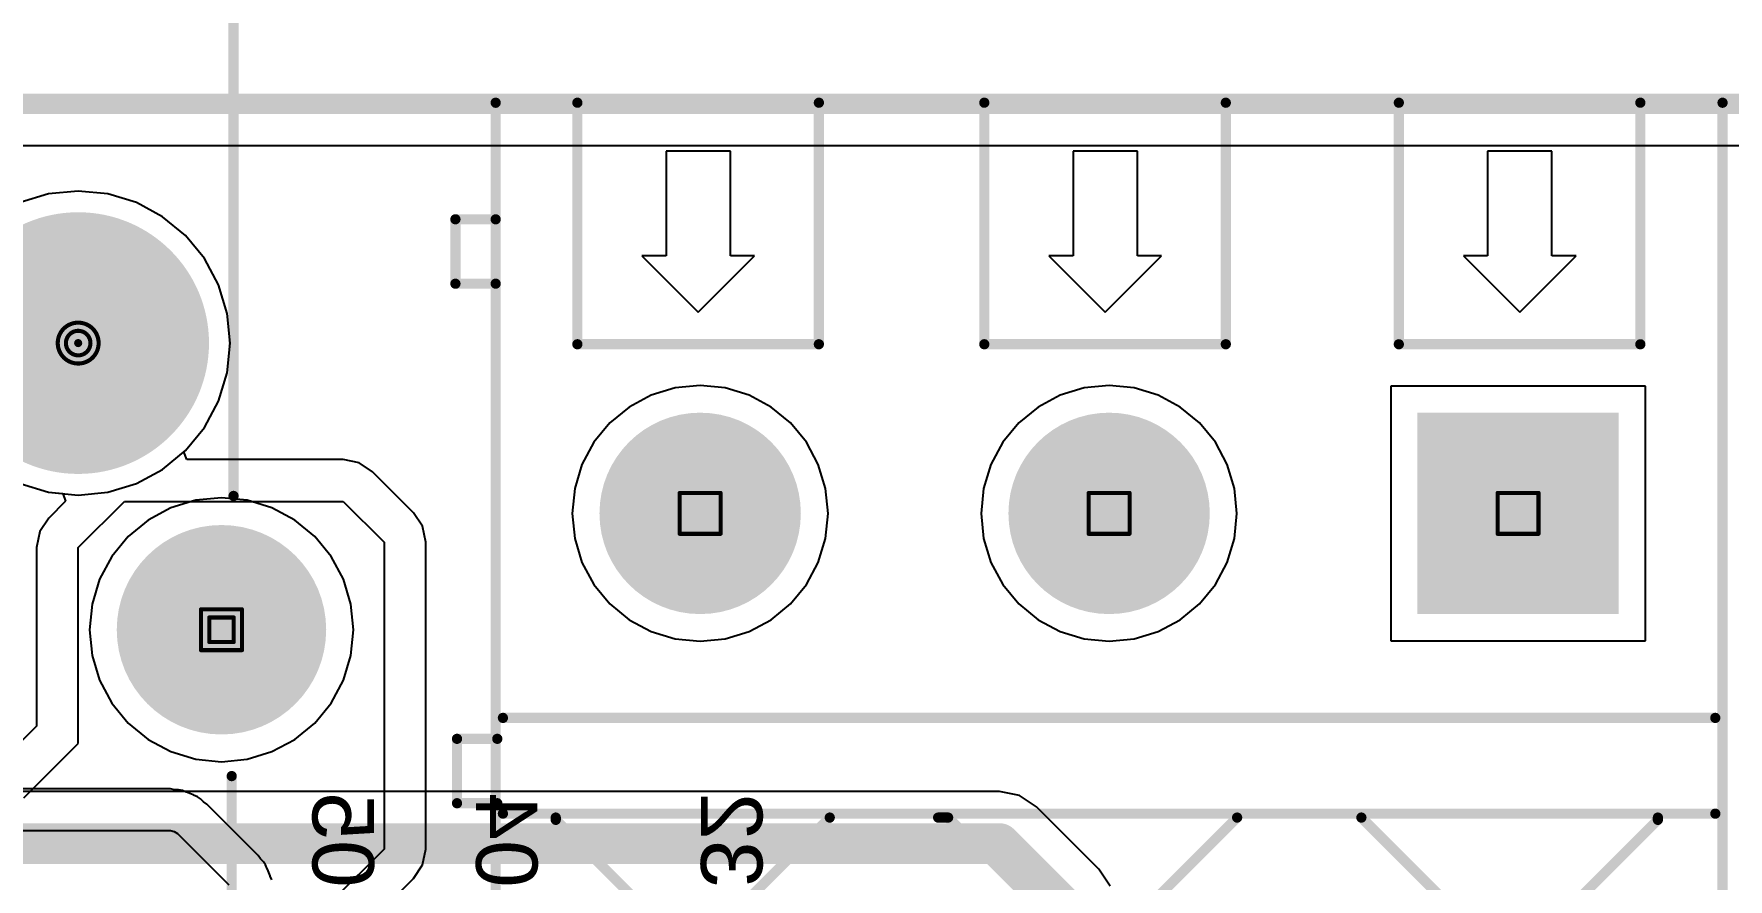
# Model space of a CAD drawing. Header units: inches. Extents: x 0 to 198, y 0 to 199.
# Drawn here: x 3.949 to 4.777, y 4.345 to 4.759 of the extents above; entities that cross this region are included whole.
import ezdxf

# ---------------------------------------------------------------- set-up
doc = ezdxf.new("R2010")
doc.units = ezdxf.units.IN
doc.header["$MEASUREMENT"] = 0
for name, color, linetype in [('Board Outline', 216, 'Continuous'), ('Bottom Layer', 5, 'Continuous'), ('Bottom Overlay', 54, 'Continuous'), ('Bottom Solder', 6, 'Continuous'), ('Drill Drawing', 1, 'Continuous'), ('Layer 1', 16, 'Continuous'), ('Layer 2', 76, 'Continuous'), ('Multi-Layer', 9, 'Continuous'), ('Pad Holes', 156, 'Continuous'), ('Top Layer', 1, 'Continuous'), ('Top Overlay', 2, 'Continuous'), ('Top Solder', 216, 'Continuous')]:
    doc.layers.add(name, color=color, linetype=linetype)
doc.styles.add('Arial', font='', dxfattribs={"height": 0.2})
doc.styles.get('Arial').set_extended_font_data('Arial')

# ---------------------------------------------------------------- blocks, each defined once
blk = doc.blocks.new('R_RJ45R08P_C000_25')
at = {"layer": 'Bottom Layer'}
h = blk.add_hatch(color=5, dxfattribs=at)
edge = h.paths.add_edge_path()
edge.add_arc((-0.32008, -0.03956), 0.04921, 0, 360)
at = {"layer": 'Bottom Solder'}
h = blk.add_hatch(color=6, dxfattribs=at)
edge = h.paths.add_edge_path()
edge.add_arc((-0.32008, -0.03956), 0.05121, 0, 360)
h = blk.add_hatch(color=6, dxfattribs=at)
edge = h.paths.add_edge_path()
edge.add_arc((-0.25, -0.17973), 0.002, 0, 360)
at = {"layer": 'Layer 1'}
h = blk.add_hatch(color=16, dxfattribs=at)
edge = h.paths.add_edge_path()
edge.add_arc((-0.32008, -0.03956), 0.04921, 0, 360)
at = {"layer": 'Layer 2'}
h = blk.add_hatch(color=76, dxfattribs=at)
edge = h.paths.add_edge_path()
edge.add_arc((-0.32008, -0.03956), 0.04921, 0, 360)
at = {"layer": 'Multi-Layer'}
h = blk.add_hatch(color=9, dxfattribs=at)
edge = h.paths.add_edge_path()
edge.add_arc((-0.32008, -0.03956), 0.04921, 0, 360)
at = {"layer": 'Pad Holes'}
h = blk.add_hatch(color=7, dxfattribs=at)
edge = h.paths.add_edge_path()
edge.add_arc((-0.32008, -0.03956), 0.0374, 0, 360)
h = blk.add_hatch(color=7, dxfattribs=at)
edge = h.paths.add_edge_path()
edge.add_arc((-0.25, -0.17973), 0.06398, 0, 360)
at = {"layer": 'Top Layer'}
h = blk.add_hatch(color=1, dxfattribs=at)
edge = h.paths.add_edge_path()
edge.add_arc((-0.32008, -0.03956), 0.04921, 0, 360)
at = {"layer": 'Top Solder'}
h = blk.add_hatch(color=216, dxfattribs=at)
edge = h.paths.add_edge_path()
edge.add_arc((-0.32008, -0.03956), 0.05121, 0, 360)
h = blk.add_hatch(color=216, dxfattribs=at)
edge = h.paths.add_edge_path()
edge.add_arc((-0.25, -0.17973), 0.002, 0, 360)
at = {"layer": 'Top Overlay'}
for points in [[(-0.32508, 0.237, 0.005, 0.005, 0), (-0.32508, 0.032, 0.005, 0.005, 0)], [(-0.326, -0.105, 0.005, 0.005, 0), (-0.326, -0.399, 0.005, 0.005, 0)]]:
    blk.add_lwpolyline(points, format="xyseb", dxfattribs=at)
for points in [[(-0.32633, 0.032, 0.0025, 0.0025, 1), (-0.32383, 0.032, 0.0025, 0.0025, 1)], [(-0.32725, -0.105, 0.0025, 0.0025, 1), (-0.32475, -0.105, 0.0025, 0.0025, 1)]]:
    blk.add_lwpolyline(points, format="xyseb", close=True, dxfattribs=at)
blk = doc.blocks.new('DB128L_5_08_3P_GN_S_225')
at = {"layer": 'Bottom Layer'}
blk.add_hatch(color=5, dxfattribs=at).paths.add_polyline_path([(-0.04724, 0.04724), (0.04724, 0.04724), (0.04724, -0.04724), (-0.04724, -0.04724)])
h = blk.add_hatch(color=5, dxfattribs=at)
edge = h.paths.add_edge_path()
edge.add_arc((0.2, 0), 0.04724, 0, 360)
h = blk.add_hatch(color=5, dxfattribs=at)
edge = h.paths.add_edge_path()
edge.add_arc((0.4, 0), 0.04724, 0, 360)
at = {"layer": 'Bottom Solder'}
blk.add_hatch(color=6, dxfattribs=at).paths.add_polyline_path([(-0.04924, 0.04924), (0.04924, 0.04924), (0.04924, -0.04924), (-0.04924, -0.04924)])
h = blk.add_hatch(color=6, dxfattribs=at)
edge = h.paths.add_edge_path()
edge.add_arc((0.2, 0), 0.04924, 0, 360)
h = blk.add_hatch(color=6, dxfattribs=at)
edge = h.paths.add_edge_path()
edge.add_arc((0.4, 0), 0.04924, 0, 360)
at = {"layer": 'Layer 1'}
blk.add_hatch(color=16, dxfattribs=at).paths.add_polyline_path([(-0.04724, 0.04724), (0.04724, 0.04724), (0.04724, -0.04724), (-0.04724, -0.04724)])
h = blk.add_hatch(color=16, dxfattribs=at)
edge = h.paths.add_edge_path()
edge.add_arc((0.2, 0), 0.04724, 0, 360)
h = blk.add_hatch(color=16, dxfattribs=at)
edge = h.paths.add_edge_path()
edge.add_arc((0.4, 0), 0.04724, 0, 360)
at = {"layer": 'Layer 2'}
blk.add_hatch(color=76, dxfattribs=at).paths.add_polyline_path([(-0.04724, 0.04724), (0.04724, 0.04724), (0.04724, -0.04724), (-0.04724, -0.04724)])
h = blk.add_hatch(color=76, dxfattribs=at)
edge = h.paths.add_edge_path()
edge.add_arc((0.2, 0), 0.04724, 0, 360)
h = blk.add_hatch(color=76, dxfattribs=at)
edge = h.paths.add_edge_path()
edge.add_arc((0.4, 0), 0.04724, 0, 360)
at = {"layer": 'Multi-Layer'}
blk.add_hatch(color=9, dxfattribs=at).paths.add_polyline_path([(-0.04724, 0.04724), (0.04724, 0.04724), (0.04724, -0.04724), (-0.04724, -0.04724)])
h = blk.add_hatch(color=9, dxfattribs=at)
edge = h.paths.add_edge_path()
edge.add_arc((0.2, 0), 0.04724, 0, 360)
h = blk.add_hatch(color=9, dxfattribs=at)
edge = h.paths.add_edge_path()
edge.add_arc((0.4, 0), 0.04724, 0, 360)
at = {"layer": 'Pad Holes'}
h = blk.add_hatch(color=7, dxfattribs=at)
edge = h.paths.add_edge_path()
edge.add_arc((0, 0), 0.0315, 0, 360)
h = blk.add_hatch(color=7, dxfattribs=at)
edge = h.paths.add_edge_path()
edge.add_arc((0.2, 0), 0.0315, 0, 360)
h = blk.add_hatch(color=7, dxfattribs=at)
edge = h.paths.add_edge_path()
edge.add_arc((0.4, 0), 0.0315, 0, 360)
at = {"layer": 'Top Layer'}
blk.add_hatch(color=1, dxfattribs=at).paths.add_polyline_path([(-0.04724, 0.04724), (0.04724, 0.04724), (0.04724, -0.04724), (-0.04724, -0.04724)])
h = blk.add_hatch(color=1, dxfattribs=at)
edge = h.paths.add_edge_path()
edge.add_arc((0.2, 0), 0.04724, 0, 360)
h = blk.add_hatch(color=1, dxfattribs=at)
edge = h.paths.add_edge_path()
edge.add_arc((0.4, 0), 0.04724, 0, 360)
at = {"layer": 'Top Solder'}
blk.add_hatch(color=216, dxfattribs=at).paths.add_polyline_path([(-0.04924, 0.04924), (0.04924, 0.04924), (0.04924, -0.04924), (-0.04924, -0.04924)])
h = blk.add_hatch(color=216, dxfattribs=at)
edge = h.paths.add_edge_path()
edge.add_arc((0.2, 0), 0.04924, 0, 360)
h = blk.add_hatch(color=216, dxfattribs=at)
edge = h.paths.add_edge_path()
edge.add_arc((0.4, 0), 0.04924, 0, 360)
at = {"layer": 'Top Overlay'}
for p, q in [((-0.00079, -0.09842), (-0.02835, -0.12598)), ((0.02677, -0.12598), (-0.00079, -0.09842)), ((-0.00079, -0.09842), (-0.00079, -0.09842)), ((0.20191, -0.09841), (0.17435, -0.12597)), ((0.22947, -0.12597), (0.20191, -0.09841)), ((0.20191, -0.09841), (0.20191, -0.09841)), ((0.40091, -0.09841), (0.37335, -0.12597)), ((0.42847, -0.12597), (0.40091, -0.09841)), ((0.40091, -0.09841), (0.40091, -0.09841)), ((-0.02835, -0.12598), (-0.01654, -0.12598)), ((-0.01654, -0.12598), (-0.01654, -0.17716)), ((0.01496, -0.17716), (0.01496, -0.12598)), ((0.01496, -0.12598), (0.02677, -0.12598)), ((0.17435, -0.12597), (0.18616, -0.12597)), ((0.18616, -0.12597), (0.18616, -0.17715)), ((0.21766, -0.17715), (0.21766, -0.12597)), ((0.21766, -0.12597), (0.22947, -0.12597)), ((0.37335, -0.12597), (0.38516, -0.12597)), ((0.38516, -0.12597), (0.38516, -0.17715)), ((0.41666, -0.17715), (0.41666, -0.12597)), ((0.41666, -0.12597), (0.42847, -0.12597)), ((-0.01654, -0.17716), (0.01496, -0.17716)), ((0.18616, -0.17715), (0.21766, -0.17715)), ((0.38516, -0.17715), (0.41666, -0.17715))]:
    blk.add_line(p, q, dxfattribs=at)
for points in [[(0.5, 0.19685, 0.005, 0.005, 0), (-0.1, 0.19685, 0.005, 0.005, 0)], [(-0.1, 0.19685, 0.005, 0.005, 0), (-0.1, -0.20079, 0.005, 0.005, 0)], [(-0.02138, 0.19685, 0.005, 0.005, 0), (-0.06838, 0.14985, 0.005, 0.005, 0)], [(0.02852, 0.19685, 0.005, 0.005, 0), (0.02462, 0.19685, 0.005, 0.005, 0)], [(0.07662, 0.14874, 0.005, 0.005, 0), (0.02852, 0.19685, 0.005, 0.005, 0)], [(0.18162, 0.19685, 0.005, 0.005, 0), (0.18162, 0.19298, 0.005, 0.005, 0)], [(0.27873, 0.14874, 0.005, 0.005, 0), (0.23062, 0.19685, 0.005, 0.005, 0)], [(0.38462, 0.19674, 0.005, 0.005, 0), (0.33662, 0.14874, 0.005, 0.005, 0)], [(0.38462, 0.19685, 0.005, 0.005, 0), (0.38462, 0.19674, 0.005, 0.005, 0)], [(0.47062, 0.14985, 0.005, 0.005, 0), (0.42362, 0.19685, 0.005, 0.005, 0)], [(0.5, 0.19685, 0.005, 0.005, 0), (0.5, -0.20079, 0.005, 0.005, 0)], [(0.18162, 0.19298, 0.005, 0.005, 0), (0.13739, 0.14874, 0.005, 0.005, 0)], [(0.49646, 0.14681, 0.005, 0.005, 0), (-0.09646, 0.14681, 0.005, 0.005, 0)], [(-0.06838, 0.14985, 0.005, 0.005, 0), (-0.06838, 0.14874, 0.005, 0.005, 0)], [(0.28362, 0.14874, 0.005, 0.005, 0), (0.27873, 0.14874, 0.005, 0.005, 0)], [(0.47062, 0.14985, 0.005, 0.005, 0), (0.47062, 0.14874, 0.005, 0.005, 0)], [(0.5189, 0.14173, 0.005, 0.005, 0), (0.49921, 0.14173, 0.005, 0.005, 0)], [(0.5189, 0.14173, 0.005, 0.005, 0), (0.5189, 0.11024, 0.005, 0.005, 0)], [(0.5189, 0.11024, 0.005, 0.005, 0), (0.49921, 0.11024, 0.005, 0.005, 0)], [(0.49646, 0.1, 0.005, 0.005, 0), (-0.09646, 0.1, 0.005, 0.005, 0)], [(-0.0598, -0.08269, 0.005, 0.005, 0), (-0.0598, -0.2008, 0.005, 0.005, 0)], [(0.05831, -0.08269, 0.005, 0.005, 0), (-0.0598, -0.08269, 0.005, 0.005, 0)], [(0.05831, -0.08269, 0.005, 0.005, 0), (0.05831, -0.2008, 0.005, 0.005, 0)], [(0.14294, -0.0827, 0.005, 0.005, 0), (0.14294, -0.2008, 0.005, 0.005, 0)], [(0.26104, -0.0827, 0.005, 0.005, 0), (0.14294, -0.0827, 0.005, 0.005, 0)], [(0.26104, -0.0827, 0.005, 0.005, 0), (0.26104, -0.2008, 0.005, 0.005, 0)], [(0.34194, -0.0827, 0.005, 0.005, 0), (0.34194, -0.2008, 0.005, 0.005, 0)], [(0.46004, -0.0827, 0.005, 0.005, 0), (0.34194, -0.0827, 0.005, 0.005, 0)], [(0.46004, -0.0827, 0.005, 0.005, 0), (0.46004, -0.2008, 0.005, 0.005, 0)], [(0.51968, -0.11231, 0.005, 0.005, 0), (0.5, -0.11231, 0.005, 0.005, 0)], [(0.51968, -0.11231, 0.005, 0.005, 0), (0.51968, -0.1438, 0.005, 0.005, 0)], [(0.51968, -0.1438, 0.005, 0.005, 0), (0.5, -0.1438, 0.005, 0.005, 0)], [(0.5, -0.20079, 0.005, 0.005, 0), (-0.1, -0.20079, 0.005, 0.005, 0)]]:
    blk.add_lwpolyline(points, format="xyseb", dxfattribs=at)
for points in [[(-0.10125, 0.19685, 0.0025, 0.0025, 1), (-0.09875, 0.19685, 0.0025, 0.0025, 1)], [(-0.10125, 0.19685, 0.0025, 0.0025, 1), (-0.09875, 0.19685, 0.0025, 0.0025, 1)], [(-0.02263, 0.19685, 0.0025, 0.0025, 1), (-0.02013, 0.19685, 0.0025, 0.0025, 1)], [(0.02337, 0.19685, 0.0025, 0.0025, 1), (0.02587, 0.19685, 0.0025, 0.0025, 1)], [(0.02727, 0.19685, 0.0025, 0.0025, 1), (0.02977, 0.19685, 0.0025, 0.0025, 1)], [(0.02727, 0.19685, 0.0025, 0.0025, 1), (0.02977, 0.19685, 0.0025, 0.0025, 1)], [(0.18037, 0.19685, 0.0025, 0.0025, 1), (0.18287, 0.19685, 0.0025, 0.0025, 1)], [(0.22937, 0.19685, 0.0025, 0.0025, 1), (0.23187, 0.19685, 0.0025, 0.0025, 1)], [(0.38337, 0.19685, 0.0025, 0.0025, 1), (0.38587, 0.19685, 0.0025, 0.0025, 1)], [(0.38337, 0.19674, 0.0025, 0.0025, 1), (0.38587, 0.19674, 0.0025, 0.0025, 1)], [(0.38337, 0.19674, 0.0025, 0.0025, 1), (0.38587, 0.19674, 0.0025, 0.0025, 1)], [(0.42237, 0.19685, 0.0025, 0.0025, 1), (0.42487, 0.19685, 0.0025, 0.0025, 1)], [(0.49875, 0.19685, 0.0025, 0.0025, 1), (0.50125, 0.19685, 0.0025, 0.0025, 1)], [(0.49875, 0.19685, 0.0025, 0.0025, 1), (0.50125, 0.19685, 0.0025, 0.0025, 1)], [(0.18037, 0.19298, 0.0025, 0.0025, 1), (0.18287, 0.19298, 0.0025, 0.0025, 1)], [(0.18037, 0.19298, 0.0025, 0.0025, 1), (0.18287, 0.19298, 0.0025, 0.0025, 1)], [(-0.09771, 0.14681, 0.0025, 0.0025, 1), (-0.09521, 0.14681, 0.0025, 0.0025, 1)], [(-0.06963, 0.14985, 0.0025, 0.0025, 1), (-0.06713, 0.14985, 0.0025, 0.0025, 1)], [(-0.06963, 0.14985, 0.0025, 0.0025, 1), (-0.06713, 0.14985, 0.0025, 0.0025, 1)], [(-0.06963, 0.14874, 0.0025, 0.0025, 1), (-0.06713, 0.14874, 0.0025, 0.0025, 1)], [(0.07537, 0.14874, 0.0025, 0.0025, 1), (0.07787, 0.14874, 0.0025, 0.0025, 1)], [(0.13614, 0.14874, 0.0025, 0.0025, 1), (0.13864, 0.14874, 0.0025, 0.0025, 1)], [(0.27748, 0.14874, 0.0025, 0.0025, 1), (0.27998, 0.14874, 0.0025, 0.0025, 1)], [(0.27748, 0.14874, 0.0025, 0.0025, 1), (0.27998, 0.14874, 0.0025, 0.0025, 1)], [(0.28237, 0.14874, 0.0025, 0.0025, 1), (0.28487, 0.14874, 0.0025, 0.0025, 1)], [(0.33537, 0.14874, 0.0025, 0.0025, 1), (0.33787, 0.14874, 0.0025, 0.0025, 1)], [(0.46937, 0.14985, 0.0025, 0.0025, 1), (0.47187, 0.14985, 0.0025, 0.0025, 1)], [(0.46937, 0.14985, 0.0025, 0.0025, 1), (0.47187, 0.14985, 0.0025, 0.0025, 1)], [(0.46937, 0.14874, 0.0025, 0.0025, 1), (0.47187, 0.14874, 0.0025, 0.0025, 1)], [(0.49521, 0.14681, 0.0025, 0.0025, 1), (0.49771, 0.14681, 0.0025, 0.0025, 1)], [(0.49796, 0.14173, 0.0025, 0.0025, 1), (0.50046, 0.14173, 0.0025, 0.0025, 1)], [(0.51765, 0.14173, 0.0025, 0.0025, 1), (0.52015, 0.14173, 0.0025, 0.0025, 1)], [(0.51765, 0.14173, 0.0025, 0.0025, 1), (0.52015, 0.14173, 0.0025, 0.0025, 1)], [(0.49796, 0.11024, 0.0025, 0.0025, 1), (0.50046, 0.11024, 0.0025, 0.0025, 1)], [(0.51765, 0.11024, 0.0025, 0.0025, 1), (0.52015, 0.11024, 0.0025, 0.0025, 1)], [(0.51765, 0.11024, 0.0025, 0.0025, 1), (0.52015, 0.11024, 0.0025, 0.0025, 1)], [(-0.09771, 0.1, 0.0025, 0.0025, 1), (-0.09521, 0.1, 0.0025, 0.0025, 1)], [(0.49521, 0.1, 0.0025, 0.0025, 1), (0.49771, 0.1, 0.0025, 0.0025, 1)], [(-0.06105, -0.08269, 0.0025, 0.0025, 1), (-0.05855, -0.08269, 0.0025, 0.0025, 1)], [(-0.06105, -0.08269, 0.0025, 0.0025, 1), (-0.05855, -0.08269, 0.0025, 0.0025, 1)], [(0.05706, -0.08269, 0.0025, 0.0025, 1), (0.05956, -0.08269, 0.0025, 0.0025, 1)], [(0.05706, -0.08269, 0.0025, 0.0025, 1), (0.05956, -0.08269, 0.0025, 0.0025, 1)], [(0.14169, -0.0827, 0.0025, 0.0025, 1), (0.14419, -0.0827, 0.0025, 0.0025, 1)], [(0.14169, -0.0827, 0.0025, 0.0025, 1), (0.14419, -0.0827, 0.0025, 0.0025, 1)], [(0.25979, -0.0827, 0.0025, 0.0025, 1), (0.26229, -0.0827, 0.0025, 0.0025, 1)], [(0.25979, -0.0827, 0.0025, 0.0025, 1), (0.26229, -0.0827, 0.0025, 0.0025, 1)], [(0.34069, -0.0827, 0.0025, 0.0025, 1), (0.34319, -0.0827, 0.0025, 0.0025, 1)], [(0.34069, -0.0827, 0.0025, 0.0025, 1), (0.34319, -0.0827, 0.0025, 0.0025, 1)], [(0.45879, -0.0827, 0.0025, 0.0025, 1), (0.46129, -0.0827, 0.0025, 0.0025, 1)], [(0.45879, -0.0827, 0.0025, 0.0025, 1), (0.46129, -0.0827, 0.0025, 0.0025, 1)], [(0.49875, -0.11231, 0.0025, 0.0025, 1), (0.50125, -0.11231, 0.0025, 0.0025, 1)], [(0.51843, -0.11231, 0.0025, 0.0025, 1), (0.52093, -0.11231, 0.0025, 0.0025, 1)], [(0.51843, -0.11231, 0.0025, 0.0025, 1), (0.52093, -0.11231, 0.0025, 0.0025, 1)], [(0.49875, -0.1438, 0.0025, 0.0025, 1), (0.50125, -0.1438, 0.0025, 0.0025, 1)], [(0.51843, -0.1438, 0.0025, 0.0025, 1), (0.52093, -0.1438, 0.0025, 0.0025, 1)], [(0.51843, -0.1438, 0.0025, 0.0025, 1), (0.52093, -0.1438, 0.0025, 0.0025, 1)], [(-0.10125, -0.20079, 0.0025, 0.0025, 1), (-0.09875, -0.20079, 0.0025, 0.0025, 1)], [(-0.10125, -0.20079, 0.0025, 0.0025, 1), (-0.09875, -0.20079, 0.0025, 0.0025, 1)], [(-0.06105, -0.2008, 0.0025, 0.0025, 1), (-0.05855, -0.2008, 0.0025, 0.0025, 1)], [(0.05706, -0.2008, 0.0025, 0.0025, 1), (0.05956, -0.2008, 0.0025, 0.0025, 1)], [(0.14169, -0.2008, 0.0025, 0.0025, 1), (0.14419, -0.2008, 0.0025, 0.0025, 1)], [(0.25979, -0.2008, 0.0025, 0.0025, 1), (0.26229, -0.2008, 0.0025, 0.0025, 1)], [(0.34069, -0.2008, 0.0025, 0.0025, 1), (0.34319, -0.2008, 0.0025, 0.0025, 1)], [(0.45879, -0.2008, 0.0025, 0.0025, 1), (0.46129, -0.2008, 0.0025, 0.0025, 1)], [(0.49875, -0.20079, 0.0025, 0.0025, 1), (0.50125, -0.20079, 0.0025, 0.0025, 1)], [(0.49875, -0.20079, 0.0025, 0.0025, 1), (0.50125, -0.20079, 0.0025, 0.0025, 1)]]:
    blk.add_lwpolyline(points, format="xyseb", close=True, dxfattribs=at)

msp = doc.modelspace()

# ---------------------------------------------------------------- linework, layer by layer
at = {"layer": 'Board Outline'}
msp.add_lwpolyline([(0, 4.72441, 0.01, 0.01, 0), (6.29921, 4.72441, 0.01, 0.01, 0)], format="xyseb", dxfattribs=at)
at = {"layer": 'Bottom Layer'}
for p, q in [((0.33592, 4.70402), (5.96031, 4.70402)), ((3.97041, 4.68172), (3.9559, 4.68029)), ((3.98491, 4.68029), (3.97041, 4.68172)), ((3.9559, 4.68029), (3.94196, 4.67606)), ((3.99885, 4.67606), (3.98491, 4.68029)), ((4.0117, 4.66919), (3.99885, 4.67606)), ((4.02297, 4.65995), (4.0117, 4.66919)), ((4.03221, 4.64869), (4.02297, 4.65995)), ((4.03908, 4.63583), (4.03221, 4.64869)), ((4.04331, 4.62189), (4.03908, 4.63583)), ((4.04474, 4.60739), (4.04331, 4.62189)), ((4.04331, 4.59289), (4.04474, 4.60739)), ((4.03908, 4.57894), (4.04331, 4.59289)), ((4.03221, 4.56609), (4.03908, 4.57894)), ((4.02297, 4.55483), (4.03221, 4.56609)), ((4.0117, 4.54558), (4.02297, 4.55483)), ((3.99885, 4.53871), (4.0117, 4.54558)), ((3.94196, 4.53871), (3.9559, 4.53448)), ((3.9559, 4.53448), (3.97041, 4.53305)), ((3.97041, 4.53305), (3.98491, 4.53448)), ((3.98491, 4.53448), (3.99885, 4.53871)), ((4.01579, 4.52684), (4.00464, 4.52088)), ((4.0279, 4.53051), (4.01579, 4.52684)), ((4.04049, 4.53175), (4.0279, 4.53051)), ((4.05307, 4.53051), (4.04049, 4.53175)), ((4.06518, 4.52684), (4.05307, 4.53051)), ((4.07633, 4.52088), (4.06518, 4.52684)), ((4.00464, 4.52088), (3.99486, 4.51285)), ((4.08611, 4.51285), (4.07633, 4.52088)), ((3.99486, 4.51285), (3.98684, 4.50307)), ((4.09413, 4.50307), (4.08611, 4.51285)), ((3.98684, 4.50307), (3.98087, 4.49192)), ((4.1001, 4.49192), (4.09413, 4.50307)), ((3.98087, 4.49192), (3.9772, 4.47981)), ((4.10377, 4.47981), (4.1001, 4.49192)), ((3.9772, 4.47981), (3.97596, 4.46723)), ((4.10501, 4.46723), (4.10377, 4.47981)), ((3.97596, 4.46723), (3.9772, 4.45464)), ((4.10377, 4.45464), (4.10501, 4.46723)), ((3.9772, 4.45464), (3.98087, 4.44253)), ((4.1001, 4.44253), (4.10377, 4.45464)), ((3.98087, 4.44253), (3.98684, 4.43138)), ((4.09413, 4.43138), (4.1001, 4.44253)), ((3.98684, 4.43138), (3.99486, 4.4216)), ((4.08611, 4.4216), (4.09413, 4.43138)), ((3.99486, 4.4216), (4.00464, 4.41358)), ((4.07633, 4.41358), (4.08611, 4.4216)), ((4.00464, 4.41358), (4.01579, 4.40762)), ((4.06518, 4.40762), (4.07633, 4.41358)), ((4.01579, 4.40762), (4.0279, 4.40394)), ((4.0279, 4.40394), (4.04049, 4.4027)), ((4.04049, 4.4027), (4.05307, 4.40394)), ((4.05307, 4.40394), (4.06518, 4.40762))]:
    msp.add_line(p, q, dxfattribs=at)
at = {"layer": 'Drill Drawing'}
for points in [[(3.98041, 4.60739, 0.002, 0.002, 1), (3.96041, 4.60739, 0.002, 0.002, 1)], [(3.95991, 4.60739, 0.001, 0.001, 1), (3.96091, 4.60739, 0.001, 0.001, 1)], [(3.97641, 4.60739, 0.002, 0.002, 1), (3.96441, 4.60739, 0.002, 0.002, 1)], [(3.96391, 4.60739, 0.001, 0.001, 1), (3.96491, 4.60739, 0.001, 0.001, 1)], [(3.97591, 4.60739, 0.001, 0.001, 1), (3.97691, 4.60739, 0.001, 0.001, 1)], [(3.97991, 4.60739, 0.001, 0.001, 1), (3.98091, 4.60739, 0.001, 0.001, 1)], [(4.26408, 4.53412, 0.001, 0.001, 1), (4.26508, 4.53412, 0.001, 0.001, 1)], [(4.26408, 4.53412, 0.001, 0.001, 1), (4.26508, 4.53412, 0.001, 0.001, 1)], [(4.28408, 4.53412, 0.001, 0.001, 1), (4.28508, 4.53412, 0.001, 0.001, 1)], [(4.28408, 4.53412, 0.001, 0.001, 1), (4.28508, 4.53412, 0.001, 0.001, 1)], [(4.46408, 4.53412, 0.001, 0.001, 1), (4.46508, 4.53412, 0.001, 0.001, 1)], [(4.46408, 4.53412, 0.001, 0.001, 1), (4.46508, 4.53412, 0.001, 0.001, 1)], [(4.48408, 4.53412, 0.001, 0.001, 1), (4.48508, 4.53412, 0.001, 0.001, 1)], [(4.48408, 4.53412, 0.001, 0.001, 1), (4.48508, 4.53412, 0.001, 0.001, 1)], [(4.66408, 4.53412, 0.001, 0.001, 1), (4.66508, 4.53412, 0.001, 0.001, 1)], [(4.66408, 4.53412, 0.001, 0.001, 1), (4.66508, 4.53412, 0.001, 0.001, 1)], [(4.68408, 4.53412, 0.001, 0.001, 1), (4.68508, 4.53412, 0.001, 0.001, 1)], [(4.68408, 4.53412, 0.001, 0.001, 1), (4.68508, 4.53412, 0.001, 0.001, 1)], [(4.26408, 4.51412, 0.001, 0.001, 1), (4.26508, 4.51412, 0.001, 0.001, 1)], [(4.26408, 4.51412, 0.001, 0.001, 1), (4.26508, 4.51412, 0.001, 0.001, 1)], [(4.28408, 4.51412, 0.001, 0.001, 1), (4.28508, 4.51412, 0.001, 0.001, 1)], [(4.28408, 4.51412, 0.001, 0.001, 1), (4.28508, 4.51412, 0.001, 0.001, 1)], [(4.46408, 4.51412, 0.001, 0.001, 1), (4.46508, 4.51412, 0.001, 0.001, 1)], [(4.46408, 4.51412, 0.001, 0.001, 1), (4.46508, 4.51412, 0.001, 0.001, 1)], [(4.48408, 4.51412, 0.001, 0.001, 1), (4.48508, 4.51412, 0.001, 0.001, 1)], [(4.48408, 4.51412, 0.001, 0.001, 1), (4.48508, 4.51412, 0.001, 0.001, 1)], [(4.66408, 4.51412, 0.001, 0.001, 1), (4.66508, 4.51412, 0.001, 0.001, 1)], [(4.66408, 4.51412, 0.001, 0.001, 1), (4.66508, 4.51412, 0.001, 0.001, 1)], [(4.68408, 4.51412, 0.001, 0.001, 1), (4.68508, 4.51412, 0.001, 0.001, 1)], [(4.68408, 4.51412, 0.001, 0.001, 1), (4.68508, 4.51412, 0.001, 0.001, 1)], [(4.02999, 4.47722, 0.001, 0.001, 1), (4.03099, 4.47722, 0.001, 0.001, 1)], [(4.02999, 4.47722, 0.001, 0.001, 1), (4.03099, 4.47722, 0.001, 0.001, 1)], [(4.03399, 4.47322, 0.001, 0.001, 1), (4.03499, 4.47322, 0.001, 0.001, 1)], [(4.03399, 4.47322, 0.001, 0.001, 1), (4.03499, 4.47322, 0.001, 0.001, 1)], [(4.04599, 4.47322, 0.001, 0.001, 1), (4.04699, 4.47322, 0.001, 0.001, 1)], [(4.04599, 4.47322, 0.001, 0.001, 1), (4.04699, 4.47322, 0.001, 0.001, 1)], [(4.04999, 4.47722, 0.001, 0.001, 1), (4.05099, 4.47722, 0.001, 0.001, 1)], [(4.04999, 4.47722, 0.001, 0.001, 1), (4.05099, 4.47722, 0.001, 0.001, 1)], [(4.02999, 4.45722, 0.001, 0.001, 1), (4.03099, 4.45722, 0.001, 0.001, 1)], [(4.02999, 4.45722, 0.001, 0.001, 1), (4.03099, 4.45722, 0.001, 0.001, 1)], [(4.03399, 4.46122, 0.001, 0.001, 1), (4.03499, 4.46122, 0.001, 0.001, 1)], [(4.03399, 4.46122, 0.001, 0.001, 1), (4.03499, 4.46122, 0.001, 0.001, 1)], [(4.04599, 4.46122, 0.001, 0.001, 1), (4.04699, 4.46122, 0.001, 0.001, 1)], [(4.04599, 4.46122, 0.001, 0.001, 1), (4.04699, 4.46122, 0.001, 0.001, 1)], [(4.04999, 4.45722, 0.001, 0.001, 1), (4.05099, 4.45722, 0.001, 0.001, 1)], [(4.04999, 4.45722, 0.001, 0.001, 1), (4.05099, 4.45722, 0.001, 0.001, 1)]]:
    msp.add_lwpolyline(points, format="xyseb", close=True, dxfattribs=at)
for points in [[(4.26458, 4.53412, 0.002, 0.002, 0), (4.28458, 4.53412, 0.002, 0.002, 0)], [(4.26458, 4.51412, 0.002, 0.002, 0), (4.26458, 4.53412, 0.002, 0.002, 0)], [(4.28458, 4.51412, 0.002, 0.002, 0), (4.28458, 4.53412, 0.002, 0.002, 0)], [(4.46458, 4.53412, 0.002, 0.002, 0), (4.48458, 4.53412, 0.002, 0.002, 0)], [(4.46458, 4.51412, 0.002, 0.002, 0), (4.46458, 4.53412, 0.002, 0.002, 0)], [(4.48458, 4.51412, 0.002, 0.002, 0), (4.48458, 4.53412, 0.002, 0.002, 0)], [(4.66458, 4.53412, 0.002, 0.002, 0), (4.68458, 4.53412, 0.002, 0.002, 0)], [(4.66458, 4.51412, 0.002, 0.002, 0), (4.66458, 4.53412, 0.002, 0.002, 0)], [(4.68458, 4.51412, 0.002, 0.002, 0), (4.68458, 4.53412, 0.002, 0.002, 0)], [(4.26458, 4.51412, 0.002, 0.002, 0), (4.28458, 4.51412, 0.002, 0.002, 0)], [(4.46458, 4.51412, 0.002, 0.002, 0), (4.48458, 4.51412, 0.002, 0.002, 0)], [(4.66458, 4.51412, 0.002, 0.002, 0), (4.68458, 4.51412, 0.002, 0.002, 0)], [(4.03049, 4.47722, 0.002, 0.002, 0), (4.05049, 4.47722, 0.002, 0.002, 0)], [(4.03049, 4.45722, 0.002, 0.002, 0), (4.03049, 4.47722, 0.002, 0.002, 0)], [(4.03449, 4.47322, 0.002, 0.002, 0), (4.04649, 4.47322, 0.002, 0.002, 0)], [(4.03449, 4.46122, 0.002, 0.002, 0), (4.03449, 4.47322, 0.002, 0.002, 0)], [(4.04649, 4.46122, 0.002, 0.002, 0), (4.04649, 4.47322, 0.002, 0.002, 0)], [(4.05049, 4.45722, 0.002, 0.002, 0), (4.05049, 4.47722, 0.002, 0.002, 0)], [(4.03049, 4.45722, 0.002, 0.002, 0), (4.05049, 4.45722, 0.002, 0.002, 0)], [(4.03449, 4.46122, 0.002, 0.002, 0), (4.04649, 4.46122, 0.002, 0.002, 0)]]:
    msp.add_lwpolyline(points, format="xyseb", dxfattribs=at)
at = {"layer": 'Layer 1'}
for p, q in [((0.33592, 4.70402), (5.96031, 4.70402)), ((3.97041, 4.68172), (3.9559, 4.68029)), ((3.98491, 4.68029), (3.97041, 4.68172)), ((3.9559, 4.68029), (3.94196, 4.67606)), ((3.99885, 4.67606), (3.98491, 4.68029)), ((4.0117, 4.66919), (3.99885, 4.67606)), ((4.02297, 4.65995), (4.0117, 4.66919)), ((4.03221, 4.64869), (4.02297, 4.65995)), ((4.03908, 4.63583), (4.03221, 4.64869)), ((4.04331, 4.62189), (4.03908, 4.63583)), ((4.04474, 4.60739), (4.04331, 4.62189)), ((4.04331, 4.59289), (4.04474, 4.60739)), ((4.03908, 4.57894), (4.04331, 4.59289)), ((4.03221, 4.56609), (4.03908, 4.57894)), ((4.02297, 4.55483), (4.03221, 4.56609)), ((4.02215, 4.55416), (4.02297, 4.55483)), ((4.0235, 4.55039), (4.02215, 4.55416)), ((4.1, 4.55039), (4.0235, 4.55039)), ((4.1078, 4.54884), (4.1, 4.55039)), ((4.11442, 4.54442), (4.1078, 4.54884)), ((4.13442, 4.52442), (4.11442, 4.54442)), ((3.94196, 4.53871), (3.9559, 4.53448)), ((3.9559, 4.53448), (3.96286, 4.5338)), ((3.96286, 4.5338), (3.96421, 4.53003)), ((3.96421, 4.53003), (3.95599, 4.52181)), ((3.97041, 4.50739), (3.99302, 4.53)), ((3.99302, 4.53), (4.1, 4.53)), ((4.1, 4.53), (4.12, 4.51)), ((4.13884, 4.5178), (4.13442, 4.52442)), ((3.95599, 4.52181), (3.95157, 4.51519)), ((4.14039, 4.51), (4.13884, 4.5178)), ((3.95157, 4.51519), (3.95001, 4.50739)), ((3.95001, 4.50739), (3.95001, 4.42)), ((3.97041, 4.41156), (3.97041, 4.50739)), ((4.12, 4.51), (4.12, 4.36)), ((4.14039, 4.36), (4.14039, 4.51)), ((3.95001, 4.42), (3.9354, 4.40539)), ((3.94385, 4.385), (3.97041, 4.41156)), ((4.12, 4.36), (4.095, 4.335)), ((4.13884, 4.3522), (4.14039, 4.36)), ((4.13442, 4.34558), (4.13884, 4.3522)), ((4.10942, 4.32058), (4.13442, 4.34558))]:
    msp.add_line(p, q, dxfattribs=at)
at = {"layer": 'Layer 2'}
for p, q in [((0.33592, 4.70402), (5.96031, 4.70402)), ((3.97041, 4.68172), (3.9559, 4.68029)), ((3.98491, 4.68029), (3.97041, 4.68172)), ((3.9559, 4.68029), (3.94196, 4.67606)), ((3.99885, 4.67606), (3.98491, 4.68029)), ((4.0117, 4.66919), (3.99885, 4.67606)), ((4.02297, 4.65995), (4.0117, 4.66919)), ((4.03221, 4.64869), (4.02297, 4.65995)), ((4.03908, 4.63583), (4.03221, 4.64869)), ((4.04331, 4.62189), (4.03908, 4.63583)), ((4.04474, 4.60739), (4.04331, 4.62189)), ((4.04331, 4.59289), (4.04474, 4.60739)), ((4.03908, 4.57894), (4.04331, 4.59289)), ((4.26237, 4.58546), (4.25064, 4.5819)), ((4.27458, 4.58666), (4.26237, 4.58546)), ((4.28678, 4.58546), (4.27458, 4.58666)), ((4.29851, 4.5819), (4.28678, 4.58546)), ((4.46237, 4.58546), (4.45064, 4.5819)), ((4.47458, 4.58666), (4.46237, 4.58546)), ((4.48678, 4.58546), (4.47458, 4.58666)), ((4.49851, 4.5819), (4.48678, 4.58546)), ((4.73682, 4.58636), (4.61233, 4.58636)), ((4.61233, 4.58636), (4.61233, 4.46187)), ((4.73682, 4.46187), (4.73682, 4.58636)), ((4.03221, 4.56609), (4.03908, 4.57894)), ((4.23983, 4.57612), (4.23035, 4.56834)), ((4.25064, 4.5819), (4.23983, 4.57612)), ((4.30932, 4.57612), (4.29851, 4.5819)), ((4.3188, 4.56834), (4.30932, 4.57612)), ((4.43983, 4.57612), (4.43035, 4.56834)), ((4.45064, 4.5819), (4.43983, 4.57612)), ((4.50932, 4.57612), (4.49851, 4.5819)), ((4.5188, 4.56834), (4.50932, 4.57612)), ((4.02297, 4.55483), (4.03221, 4.56609)), ((4.23035, 4.56834), (4.22257, 4.55887)), ((4.32658, 4.55887), (4.3188, 4.56834)), ((4.43035, 4.56834), (4.42257, 4.55887)), ((4.52658, 4.55887), (4.5188, 4.56834)), ((4.22257, 4.55887), (4.21679, 4.54805)), ((4.33236, 4.54805), (4.32658, 4.55887)), ((4.42257, 4.55887), (4.41679, 4.54805)), ((4.53236, 4.54805), (4.52658, 4.55887)), ((4.0117, 4.54558), (4.02297, 4.55483)), ((3.99885, 4.53871), (4.0117, 4.54558)), ((4.21679, 4.54805), (4.21323, 4.53632)), ((4.33592, 4.53632), (4.33236, 4.54805)), ((4.41679, 4.54805), (4.41323, 4.53632)), ((4.53592, 4.53632), (4.53236, 4.54805)), ((3.94196, 4.53871), (3.9559, 4.53448)), ((3.9559, 4.53448), (3.97041, 4.53305)), ((3.97041, 4.53305), (3.98491, 4.53448)), ((3.98491, 4.53448), (3.99885, 4.53871)), ((4.21323, 4.53632), (4.21203, 4.52412)), ((4.33712, 4.52412), (4.33592, 4.53632)), ((4.41323, 4.53632), (4.41203, 4.52412)), ((4.53712, 4.52412), (4.53592, 4.53632)), ((4.01579, 4.52684), (4.00464, 4.52088)), ((4.0279, 4.53051), (4.01579, 4.52684)), ((4.04049, 4.53175), (4.0279, 4.53051)), ((4.05307, 4.53051), (4.04049, 4.53175)), ((4.06518, 4.52684), (4.05307, 4.53051)), ((4.07633, 4.52088), (4.06518, 4.52684)), ((4.21203, 4.52412), (4.21323, 4.51192)), ((4.33592, 4.51192), (4.33712, 4.52412)), ((4.41203, 4.52412), (4.41323, 4.51192)), ((4.53592, 4.51192), (4.53712, 4.52412)), ((4.00464, 4.52088), (3.99486, 4.51285)), ((4.08611, 4.51285), (4.07633, 4.52088)), ((3.99486, 4.51285), (3.98684, 4.50307)), ((4.09413, 4.50307), (4.08611, 4.51285)), ((4.21323, 4.51192), (4.21679, 4.50018)), ((4.33236, 4.50018), (4.33592, 4.51192)), ((4.41323, 4.51192), (4.41679, 4.50018)), ((4.53236, 4.50018), (4.53592, 4.51192)), ((3.98684, 4.50307), (3.98087, 4.49192)), ((4.1001, 4.49192), (4.09413, 4.50307)), ((4.21679, 4.50018), (4.22257, 4.48937)), ((4.32658, 4.48937), (4.33236, 4.50018)), ((4.41679, 4.50018), (4.42257, 4.48937)), ((4.52658, 4.48937), (4.53236, 4.50018)), ((3.98087, 4.49192), (3.9772, 4.47981)), ((4.10377, 4.47981), (4.1001, 4.49192)), ((4.22257, 4.48937), (4.23035, 4.47989)), ((4.3188, 4.47989), (4.32658, 4.48937)), ((4.42257, 4.48937), (4.43035, 4.47989)), ((4.5188, 4.47989), (4.52658, 4.48937)), ((3.9772, 4.47981), (3.97596, 4.46723)), ((4.10501, 4.46723), (4.10377, 4.47981)), ((4.23035, 4.47989), (4.23983, 4.47211)), ((4.30932, 4.47211), (4.3188, 4.47989)), ((4.43035, 4.47989), (4.43983, 4.47211)), ((4.50932, 4.47211), (4.5188, 4.47989)), ((3.97596, 4.46723), (3.9772, 4.45464)), ((4.10377, 4.45464), (4.10501, 4.46723)), ((4.23983, 4.47211), (4.25064, 4.46633)), ((4.25064, 4.46633), (4.26237, 4.46277)), ((4.28678, 4.46277), (4.29851, 4.46633)), ((4.29851, 4.46633), (4.30932, 4.47211)), ((4.43983, 4.47211), (4.45064, 4.46633)), ((4.45064, 4.46633), (4.46237, 4.46277)), ((4.48678, 4.46277), (4.49851, 4.46633)), ((4.49851, 4.46633), (4.50932, 4.47211)), ((4.26237, 4.46277), (4.27458, 4.46157)), ((4.27458, 4.46157), (4.28678, 4.46277)), ((4.46237, 4.46277), (4.47458, 4.46157)), ((4.47458, 4.46157), (4.48678, 4.46277)), ((4.61233, 4.46187), (4.73682, 4.46187)), ((3.9772, 4.45464), (3.98087, 4.44253)), ((4.1001, 4.44253), (4.10377, 4.45464)), ((3.98087, 4.44253), (3.98684, 4.43138)), ((4.09413, 4.43138), (4.1001, 4.44253)), ((3.98684, 4.43138), (3.99486, 4.4216)), ((4.08611, 4.4216), (4.09413, 4.43138)), ((3.99486, 4.4216), (4.00464, 4.41358)), ((4.07633, 4.41358), (4.08611, 4.4216)), ((4.00464, 4.41358), (4.01579, 4.40762)), ((4.06518, 4.40762), (4.07633, 4.41358)), ((4.01579, 4.40762), (4.0279, 4.40394)), ((4.0279, 4.40394), (4.04049, 4.4027)), ((4.04049, 4.4027), (4.05307, 4.40394)), ((4.05307, 4.40394), (4.06518, 4.40762)), ((4.01554, 4.38939), (3.87241, 4.38939)), ((4.01751, 4.389), (4.01554, 4.38939)), ((4.01952, 4.389), (4.01751, 4.389)), ((4.02137, 4.38863), (4.01952, 4.389)), ((4.02323, 4.38786), (4.02137, 4.38863)), ((4.02334, 4.38784), (4.02323, 4.38786)), ((4.02344, 4.38777), (4.02334, 4.38784)), ((4.02666, 4.38644), (4.02344, 4.38777)), ((4.02677, 4.38642), (4.02666, 4.38644)), ((4.02687, 4.38635), (4.02677, 4.38642)), ((4.02872, 4.38559), (4.02687, 4.38635)), ((4.0303, 4.38453), (4.02872, 4.38559)), ((4.02872, 4.38559), (4.02872, 4.38559)), ((4.03172, 4.38311), (4.0303, 4.38453)), ((4.03339, 4.382), (4.03172, 4.38311)), ((4.05848, 4.3569), (4.03339, 4.382)), ((3.28523, 4.369), (4.01554, 4.369)), ((4.01554, 4.369), (4.01739, 4.36863)), ((4.01739, 4.36863), (4.01897, 4.36758)), ((4.01897, 4.36758), (4.04407, 4.34248)), ((4.0596, 4.35523), (4.05848, 4.3569)), ((4.06102, 4.35381), (4.0596, 4.35523)), ((4.06207, 4.35224), (4.06102, 4.35381)), ((4.06284, 4.35038), (4.06207, 4.35224)), ((4.06207, 4.35224), (4.06207, 4.35224)), ((4.06207, 4.35224), (4.06207, 4.35224)), ((4.06291, 4.35028), (4.06284, 4.35038)), ((4.06293, 4.35017), (4.06291, 4.35028)), ((4.06426, 4.34695), (4.06293, 4.35017)), ((4.06433, 4.34686), (4.06426, 4.34695)), ((4.06435, 4.34674), (4.06433, 4.34686)), ((4.06512, 4.34489), (4.06435, 4.34674))]:
    msp.add_line(p, q, dxfattribs=at)
at = {"layer": 'Top Layer'}
for p, q in [((0.33592, 4.70402), (5.96031, 4.70402)), ((3.97041, 4.68172), (3.9559, 4.68029)), ((3.98491, 4.68029), (3.97041, 4.68172)), ((3.9559, 4.68029), (3.94196, 4.67606)), ((3.99885, 4.67606), (3.98491, 4.68029)), ((4.0117, 4.66919), (3.99885, 4.67606)), ((4.02297, 4.65995), (4.0117, 4.66919)), ((4.03221, 4.64869), (4.02297, 4.65995)), ((4.03908, 4.63583), (4.03221, 4.64869)), ((4.04331, 4.62189), (4.03908, 4.63583)), ((4.04474, 4.60739), (4.04331, 4.62189)), ((4.04331, 4.59289), (4.04474, 4.60739)), ((4.03908, 4.57894), (4.04331, 4.59289)), ((4.03221, 4.56609), (4.03908, 4.57894)), ((4.02297, 4.55483), (4.03221, 4.56609)), ((4.0117, 4.54558), (4.02297, 4.55483)), ((3.99885, 4.53871), (4.0117, 4.54558)), ((3.94196, 4.53871), (3.9559, 4.53448)), ((3.9559, 4.53448), (3.97041, 4.53305)), ((3.97041, 4.53305), (3.98491, 4.53448)), ((3.98491, 4.53448), (3.99885, 4.53871)), ((4.01579, 4.52684), (4.00464, 4.52088)), ((4.0279, 4.53051), (4.01579, 4.52684)), ((4.04049, 4.53175), (4.0279, 4.53051)), ((4.05307, 4.53051), (4.04049, 4.53175)), ((4.06518, 4.52684), (4.05307, 4.53051)), ((4.07633, 4.52088), (4.06518, 4.52684)), ((4.00464, 4.52088), (3.99486, 4.51285)), ((4.08611, 4.51285), (4.07633, 4.52088)), ((3.99486, 4.51285), (3.98684, 4.50307)), ((4.09413, 4.50307), (4.08611, 4.51285)), ((3.98684, 4.50307), (3.98087, 4.49192)), ((4.1001, 4.49192), (4.09413, 4.50307)), ((3.98087, 4.49192), (3.9772, 4.47981)), ((4.10377, 4.47981), (4.1001, 4.49192)), ((3.9772, 4.47981), (3.97596, 4.46723)), ((4.10501, 4.46723), (4.10377, 4.47981)), ((3.97596, 4.46723), (3.9772, 4.45464)), ((4.10377, 4.45464), (4.10501, 4.46723)), ((3.9772, 4.45464), (3.98087, 4.44253)), ((4.1001, 4.44253), (4.10377, 4.45464)), ((3.98087, 4.44253), (3.98684, 4.43138)), ((4.09413, 4.43138), (4.1001, 4.44253)), ((3.98684, 4.43138), (3.99486, 4.4216)), ((4.08611, 4.4216), (4.09413, 4.43138)), ((3.99486, 4.4216), (4.00464, 4.41358)), ((4.07633, 4.41358), (4.08611, 4.4216)), ((4.00464, 4.41358), (4.01579, 4.40762)), ((4.06518, 4.40762), (4.07633, 4.41358)), ((4.01579, 4.40762), (4.0279, 4.40394)), ((4.0279, 4.40394), (4.04049, 4.4027)), ((4.04049, 4.4027), (4.05307, 4.40394)), ((4.05307, 4.40394), (4.06518, 4.40762)), ((4.42097, 4.38811), (3.89153, 4.38811)), ((4.43073, 4.38617), (4.42097, 4.38811)), ((4.439, 4.38064), (4.43073, 4.38617)), ((4.46949, 4.35015), (4.439, 4.38064)), ((4.47502, 4.34188), (4.46949, 4.35015))]:
    msp.add_line(p, q, dxfattribs=at)
for points in [[(3.88097, 4.36262, 0.02, 0.02, 0), (4.42097, 4.36262, 0.02, 0.02, 0)], [(4.42097, 4.36262, 0.02, 0.02, 0), (4.45147, 4.33212, 0.02, 0.02, 0)]]:
    msp.add_lwpolyline(points, format="xyseb", dxfattribs=at)
msp.add_lwpolyline([(4.41597, 4.36262, 0.01, 0.01, 1), (4.42597, 4.36262, 0.01, 0.01, 1)], format="xyseb", close=True, dxfattribs=at)
msp.add_lwpolyline([(4.41597, 4.36262, 0.01, 0.01, 1), (4.42597, 4.36262, 0.01, 0.01, 1)], format="xyseb", close=True, dxfattribs=at)

# ---------------------------------------------------------------- block references
at = {"rotation": 180}
for name, p in [('R_RJ45R08P_C000_25', (3.7204, 4.42766)), ('DB128L_5_08_3P_GN_S_225', (4.67458, 4.52412))]:
    msp.add_blockref(name, p, dxfattribs=at)

# ---------------------------------------------------------------- texts
at = {"layer": 'Bottom Overlay', "style": 'Arial', "text_generation_flag": 2}
for s, p in [('R105', (4.085, 4.28752)), ('R104', (4.165, 4.28752)), ('R132', (4.275, 4.28752))]:
    msp.add_text(s, height=0.03, rotation=270, dxfattribs=at).set_placement(p)

doc.saveas('drawing.dxf')
